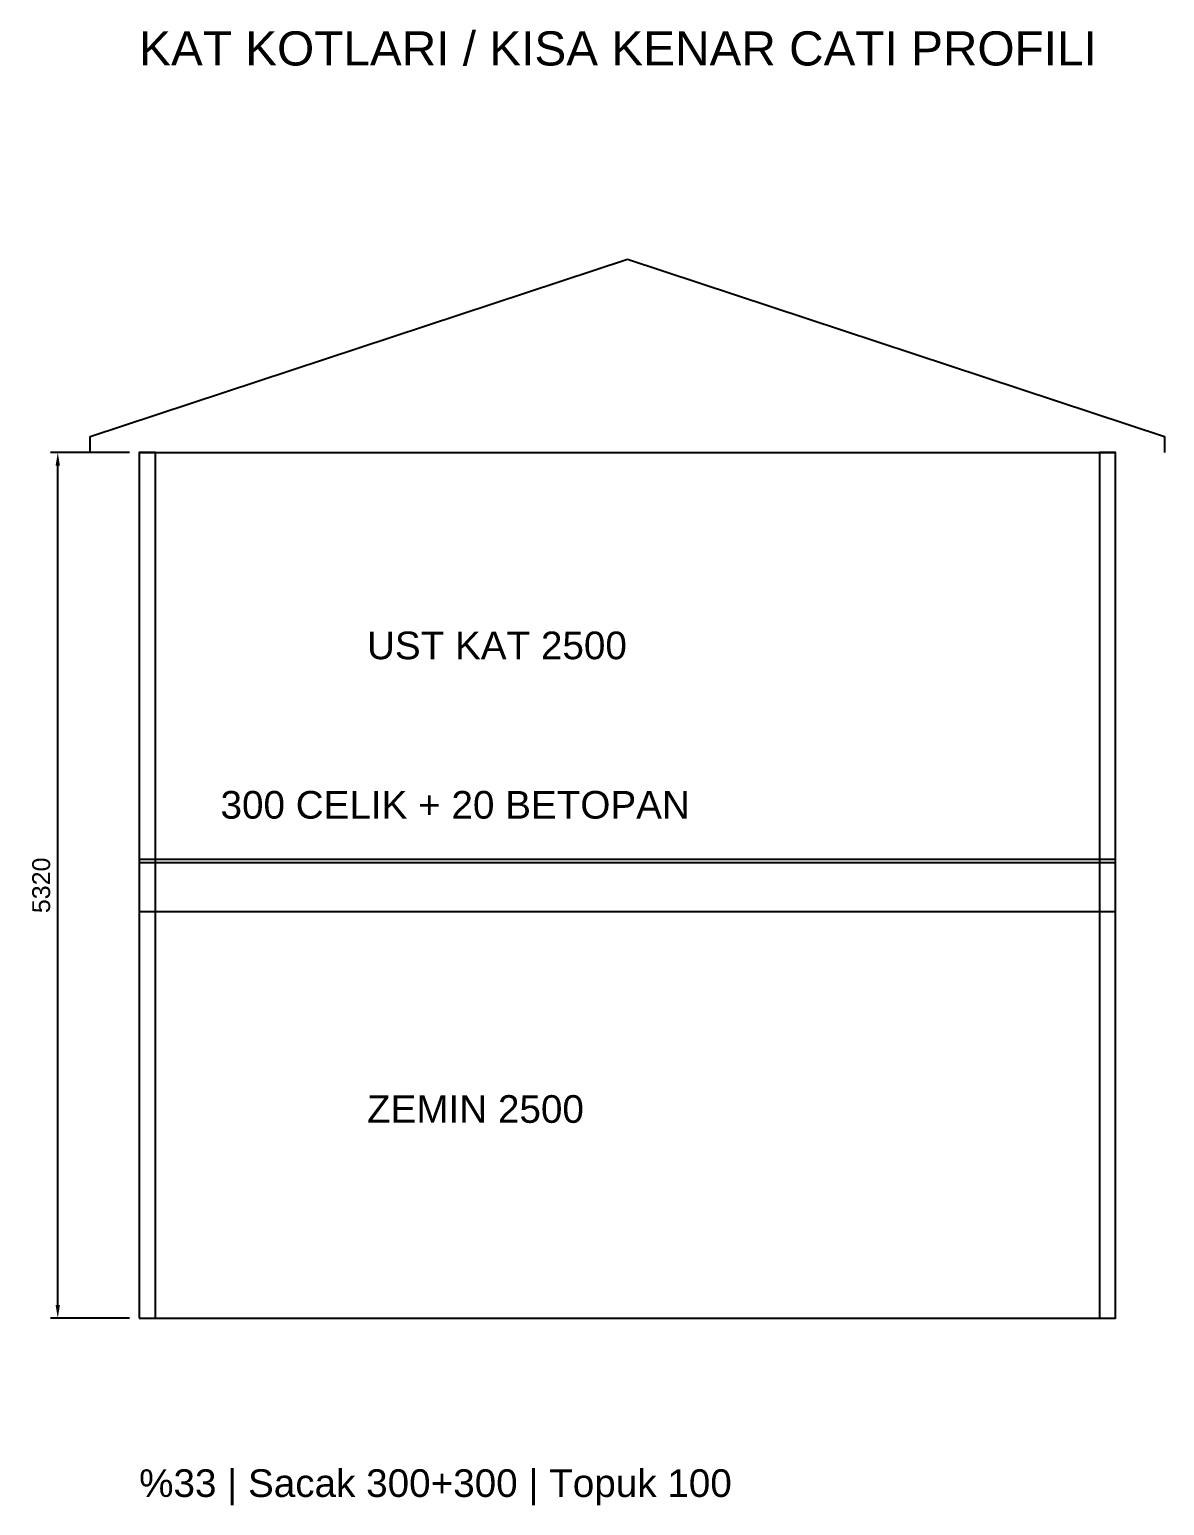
# Model space of a CAD drawing. Header units: millimetres. Extents: x -973 to 28250, y -35942 to 8545.
# Drawn here: x 15627 to 22600, y -35652 to -26579 of the extents above; entities that cross this region are included whole.
import ezdxf

# ---------------------------------------------------------------- set-up
doc = ezdxf.new("R2010")
doc.units = ezdxf.units.MM
for name, color, linetype in [('R02_CATI', 1, 'Continuous'), ('R02_KOLON', 3, 'Continuous'), ('R02_KOT', 4, 'Continuous'), ('R02_OLCU', 4, 'Continuous'), ('R02_YAZI', 7, 'Continuous')]:
    doc.layers.add(name, color=color, linetype=linetype)
doc.styles.get("Standard").update_dxf_attribs({"font": 'Arial.ttf'})
doc.dimstyles.new('ISO-25', dxfattribs={"dimtxt": 12, "dimasz": 3, "dimexe": 1.25, "dimexo": 0.625, "dimgap": 4, "dimtad": 1, "dimtxsty": 'Standard', "dimcen": 2.5, "dimadec": 0, "dimazin": 0, "dimtfac": 1, "dimtmove": 0, "dimatfit": 3, "dimfxl": 1, "dimarcsym": 0})

# ---------------------------------------------------------------- blocks, each defined once
blk = doc.blocks.new('*D357')
at = {"layer": 'Defpoints', "color": 0, "transparency": 16777216}
for p in [(15800, -29180), (16300, -29180), (16300, -34500)]:
    blk.add_point(p, dxfattribs=at)
at = {"layer": 'R02_OLCU', "color": 4, "lineweight": -2, "transparency": 16777216}
for p, q in [((16240, -29180), (15755, -29180)), ((15800, -34420), (15800, -29260)), ((16240, -34500), (15755, -34500))]:
    blk.add_line(p, q, dxfattribs=at)
at = {"layer": 'R02_OLCU', "color": 4, "transparency": 16777216}
for points in [[(15786.7, -29260), (15813.3, -29260), (15800, -29180)], [(15786.7, -34420), (15813.3, -34420), (15800, -34500)]]:
    blk.add_solid(points, dxfattribs=at)
at = {"layer": 'R02_OLCU', "color": 4, "transparency": 16777216, "insert": (15698.8, -31840), "char_height": 110, "attachment_point": 5, "rotation": 90}
blk.add_mtext('5320', dxfattribs=at)

msp = doc.modelspace()

# ---------------------------------------------------------------- linework, layer by layer
at = {"layer": 'R02_CATI'}
for p, q in [((16000, -29080), (19300, -27991)), ((19300, -27991), (22600, -29080)), ((16000, -29180), (16000, -29080)), ((22600, -29080), (22600, -29180))]:
    msp.add_line(p, q, dxfattribs=at)
at = {"layer": 'R02_KOLON'}
for points in [[(16300, -34500), (16400, -34500), (16400, -29180), (16300, -29180)], [(22200, -34500), (22300, -34500), (22300, -29180), (22200, -29180)]]:
    msp.add_lwpolyline(points, close=True, dxfattribs=at)
at = {"layer": 'R02_KOT'}
for p, q in [((16300, -29180), (22300, -29180)), ((16300, -31680), (22300, -31680)), ((16300, -31700), (22300, -31700)), ((16300, -32000), (22300, -32000)), ((16300, -34500), (22300, -34500))]:
    msp.add_line(p, q, dxfattribs=at)

# ---------------------------------------------------------------- texts
at = {"layer": 'R02_YAZI'}
for s, height, p in [('KAT KOTLARI / KISA KENAR CATI PROFILI', 210, (16300, -26800)), ('UST KAT 2500', 170, (17700, -30450)), ('300 CELIK + 20 BETOPAN', 170, (16800, -31430)), ('ZEMIN 2500', 170, (17700, -33300)), ('%33 | Sacak 300+300 | Topuk 100', 170, (16300, -35600))]:
    msp.add_text(s, height=height, dxfattribs=at).set_placement(p)

# ---------------------------------------------------------------- dimensions: what is measured, and where the dimension line sits
at = {"layer": 'R02_OLCU'}
dim = msp.add_linear_dim(base=(15800, -29180), p1=(16300, -34500), p2=(16300, -29180), angle=90, dimstyle='ISO-25', override={"dimtxt": 110, "dimasz": 80, "dimexe": 45, "dimexo": 60, "dimgap": 45, "dimdec": 1, "dimclrd": 4, "dimclre": 4, "dimclrt": 4, "dimtix": 1, "dimatfit": 1}, dxfattribs=at)
dim.commit()
dim.dimension.update_dxf_attribs({"geometry": '*D357', "text_midpoint": (15698.8, -31840)})

doc.saveas('drawing.dxf')
